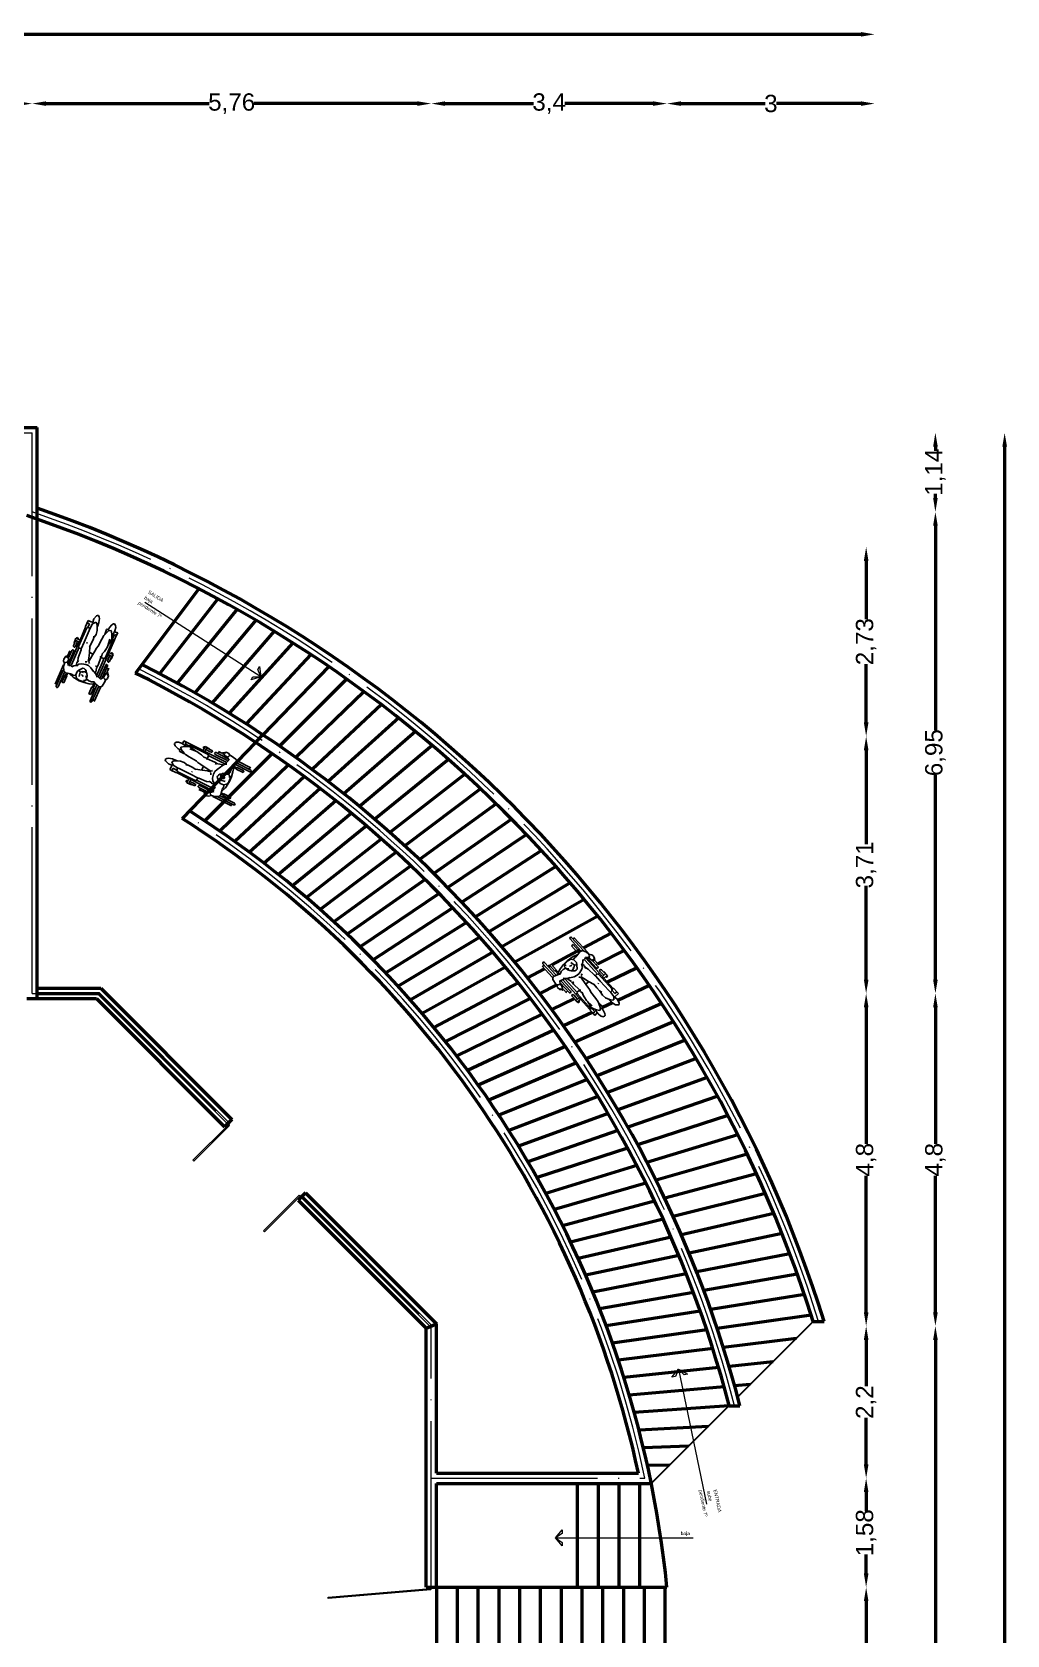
# Model space of a CAD drawing. Header units: millimetres. Extents: x 56 to 645, y 38 to 413.
# Drawn here: x 537 to 643.9, y 236.1 to 411.9 of the extents above; entities that cross this region are included whole.
import ezdxf

# ---------------------------------------------------------------- set-up
doc = ezdxf.new("R2010")
doc.units = ezdxf.units.MM
doc.linetypes.add('ACAD_ISO04W100', pattern=[30, 24, -3, 0, -3])
for name, color, linetype, lineweight in [('cotas', 2, 'Continuous', 5), ('ejes', 1, 'ACAD_ISO04W100', 5), ('muros', 5, 'Continuous', 50), ('piso', 5, 'Continuous', 30), ('ventanas', 4, 'Continuous', 5)]:
    doc.layers.add(name, color=color, linetype=linetype, lineweight=lineweight)
doc.layers.add('muebles', color=6, linetype='Continuous')
doc.styles.get("Standard").update_dxf_attribs({"font": 'arial.ttf'})
doc.dimstyles.new('ISO-25', dxfattribs={"dimtxt": 2.5, "dimasz": 2.5, "dimexe": 1.25, "dimexo": 0.625, "dimtad": 1, "dimtxsty": 'Standard', "dimcen": 2.5, "dimadec": 0, "dimazin": 0, "dimtfac": 1, "dimtmove": 0, "dimatfit": 3, "dimfxl": 1, "dimarcsym": 0})

# ---------------------------------------------------------------- blocks, each defined once
blk = doc.blocks.new('*D81')
at = {"layer": 'cotas', "color": 0, "lineweight": -2}
for p, q in [((1469.843, 836.685), (1469.843, 819.134)), ((1469.843, 800.741), (1469.843, 818.292))]:
    blk.add_line(p, q, dxfattribs=at)
at = {"layer": 'cotas', "color": 0}
for points in [[(1469.81, 836.685), (1469.877, 836.685), (1469.843, 836.885)], [(1469.81, 800.741), (1469.877, 800.741), (1469.843, 800.541)]]:
    blk.add_solid(points, dxfattribs=at)
at = {"layer": 'Defpoints', "color": 0}
for p in [(1469.843, 836.885), (1469.843, 800.541), (1469.843, 800.541)]:
    blk.add_point(p, dxfattribs=at)
at = {"layer": 'cotas', "color": 0, "insert": (1469.843, 818.713), "char_height": 0.25, "attachment_point": 5, "rotation": 90}
blk.add_mtext('36,34', dxfattribs=at)
blk = doc.blocks.new('*D82')
at = {"layer": 'cotas', "color": 0, "lineweight": -2}
for p, q in [((1468.843, 836.685), (1468.843, 836.626)), ((1468.843, 835.942), (1468.843, 836.001))]:
    blk.add_line(p, q, dxfattribs=at)
at = {"layer": 'cotas', "color": 0}
for points in [[(1468.81, 836.685), (1468.877, 836.685), (1468.843, 836.885)], [(1468.81, 835.942), (1468.877, 835.942), (1468.843, 835.742)]]:
    blk.add_solid(points, dxfattribs=at)
at = {"layer": 'Defpoints', "color": 0}
for p in [(1468.843, 836.885), (1468.843, 835.742), (1468.843, 835.742)]:
    blk.add_point(p, dxfattribs=at)
at = {"layer": 'cotas', "color": 0, "insert": (1468.843, 836.314), "char_height": 0.25, "attachment_point": 5, "rotation": 90}
blk.add_mtext('1,14', dxfattribs=at)
blk = doc.blocks.new('*D83')
at = {"layer": 'cotas', "color": 0, "lineweight": -2}
for p, q in [((1468.843, 835.542), (1468.843, 832.592)), ((1468.843, 828.988), (1468.843, 831.939))]:
    blk.add_line(p, q, dxfattribs=at)
at = {"layer": 'cotas', "color": 0}
for points in [[(1468.81, 835.542), (1468.877, 835.542), (1468.843, 835.742)], [(1468.81, 828.988), (1468.877, 828.988), (1468.843, 828.788)]]:
    blk.add_solid(points, dxfattribs=at)
at = {"layer": 'Defpoints', "color": 0}
for p in [(1468.843, 835.742), (1468.843, 828.788), (1468.843, 828.788)]:
    blk.add_point(p, dxfattribs=at)
at = {"layer": 'cotas', "color": 0, "insert": (1468.843, 832.265), "char_height": 0.25, "attachment_point": 5, "rotation": 90}
blk.add_mtext('6,95', dxfattribs=at)
blk = doc.blocks.new('*D84')
at = {"layer": 'cotas', "color": 0, "lineweight": -2}
for p, q in [((1468.843, 828.588), (1468.843, 826.619)), ((1468.843, 824.185), (1468.843, 826.154))]:
    blk.add_line(p, q, dxfattribs=at)
at = {"layer": 'cotas', "color": 0}
for points in [[(1468.81, 828.588), (1468.877, 828.588), (1468.843, 828.788)], [(1468.81, 824.185), (1468.877, 824.185), (1468.843, 823.985)]]:
    blk.add_solid(points, dxfattribs=at)
at = {"layer": 'Defpoints', "color": 0}
for p in [(1468.843, 828.788), (1468.843, 823.985), (1468.843, 823.985)]:
    blk.add_point(p, dxfattribs=at)
at = {"layer": 'cotas', "color": 0, "insert": (1468.843, 826.387), "char_height": 0.25, "attachment_point": 5, "rotation": 90}
blk.add_mtext('4,8', dxfattribs=at)
blk = doc.blocks.new('*D85')
at = {"layer": 'cotas', "color": 0, "lineweight": -2}
for p, q in [((1468.843, 823.785), (1468.843, 819.123)), ((1468.843, 813.641), (1468.843, 818.304))]:
    blk.add_line(p, q, dxfattribs=at)
at = {"layer": 'cotas', "color": 0}
for points in [[(1468.81, 823.785), (1468.877, 823.785), (1468.843, 823.985)], [(1468.81, 813.641), (1468.877, 813.641), (1468.843, 813.441)]]:
    blk.add_solid(points, dxfattribs=at)
at = {"layer": 'Defpoints', "color": 0}
for p in [(1468.843, 823.985), (1468.843, 813.441), (1468.843, 813.441)]:
    blk.add_point(p, dxfattribs=at)
at = {"layer": 'cotas', "color": 0, "insert": (1468.843, 818.713), "char_height": 0.25, "attachment_point": 5, "rotation": 90}
blk.add_mtext('10,54', dxfattribs=at)
blk = doc.blocks.new('*D89')
at = {"layer": 'cotas', "color": 0, "lineweight": -2}
for p, q in [((1467.843, 835.035), (1467.843, 834.195)), ((1467.843, 832.701), (1467.843, 833.541))]:
    blk.add_line(p, q, dxfattribs=at)
at = {"layer": 'cotas', "color": 0}
for points in [[(1467.81, 835.035), (1467.877, 835.035), (1467.843, 835.235)], [(1467.81, 832.701), (1467.877, 832.701), (1467.843, 832.501)]]:
    blk.add_solid(points, dxfattribs=at)
at = {"layer": 'Defpoints', "color": 0}
for p in [(1467.843, 835.235), (1467.843, 832.501), (1467.843, 832.501)]:
    blk.add_point(p, dxfattribs=at)
at = {"layer": 'cotas', "color": 0, "insert": (1467.843, 833.868), "char_height": 0.25, "attachment_point": 5, "rotation": 90}
blk.add_mtext('2,73', dxfattribs=at)
blk = doc.blocks.new('*D90')
at = {"layer": 'cotas', "color": 0, "lineweight": -2}
for p, q in [((1467.843, 832.301), (1467.843, 830.945)), ((1467.843, 828.988), (1467.843, 830.344))]:
    blk.add_line(p, q, dxfattribs=at)
at = {"layer": 'cotas', "color": 0}
for points in [[(1467.81, 832.301), (1467.877, 832.301), (1467.843, 832.501)], [(1467.81, 828.988), (1467.877, 828.988), (1467.843, 828.788)]]:
    blk.add_solid(points, dxfattribs=at)
at = {"layer": 'Defpoints', "color": 0}
for p in [(1467.843, 832.501), (1467.843, 828.788), (1467.843, 828.788)]:
    blk.add_point(p, dxfattribs=at)
at = {"layer": 'cotas', "color": 0, "insert": (1467.843, 830.645), "char_height": 0.25, "attachment_point": 5, "rotation": 90}
blk.add_mtext('3,71', dxfattribs=at)
blk = doc.blocks.new('*D91')
at = {"layer": 'cotas', "color": 0, "lineweight": -2}
for p, q in [((1467.843, 828.588), (1467.843, 826.619)), ((1467.843, 824.185), (1467.843, 826.154))]:
    blk.add_line(p, q, dxfattribs=at)
at = {"layer": 'cotas', "color": 0}
for points in [[(1467.81, 828.588), (1467.877, 828.588), (1467.843, 828.788)], [(1467.81, 824.185), (1467.877, 824.185), (1467.843, 823.985)]]:
    blk.add_solid(points, dxfattribs=at)
at = {"layer": 'Defpoints', "color": 0}
for p in [(1467.843, 828.788), (1467.843, 823.985), (1467.843, 823.985)]:
    blk.add_point(p, dxfattribs=at)
at = {"layer": 'cotas', "color": 0, "insert": (1467.843, 826.387), "char_height": 0.25, "attachment_point": 5, "rotation": 90}
blk.add_mtext('4,8', dxfattribs=at)
blk = doc.blocks.new('*D92')
at = {"layer": 'cotas', "color": 0, "lineweight": -2}
for p, q in [((1467.843, 823.785), (1467.843, 823.115)), ((1467.843, 821.988), (1467.843, 822.658))]:
    blk.add_line(p, q, dxfattribs=at)
at = {"layer": 'cotas', "color": 0}
for points in [[(1467.81, 823.785), (1467.877, 823.785), (1467.843, 823.985)], [(1467.81, 821.988), (1467.877, 821.988), (1467.843, 821.788)]]:
    blk.add_solid(points, dxfattribs=at)
at = {"layer": 'Defpoints', "color": 0}
for p in [(1467.843, 823.985), (1467.843, 821.788), (1467.843, 821.788)]:
    blk.add_point(p, dxfattribs=at)
at = {"layer": 'cotas', "color": 0, "insert": (1467.843, 822.887), "char_height": 0.25, "attachment_point": 5, "rotation": 90}
blk.add_mtext('2,2', dxfattribs=at)
blk = doc.blocks.new('*D93')
at = {"layer": 'cotas', "color": 0, "lineweight": -2}
for p, q in [((1467.843, 821.588), (1467.843, 821.314)), ((1467.843, 820.413), (1467.843, 820.687))]:
    blk.add_line(p, q, dxfattribs=at)
at = {"layer": 'cotas', "color": 0}
for points in [[(1467.81, 821.588), (1467.877, 821.588), (1467.843, 821.788)], [(1467.81, 820.413), (1467.877, 820.413), (1467.843, 820.213)]]:
    blk.add_solid(points, dxfattribs=at)
at = {"layer": 'Defpoints', "color": 0}
for p in [(1467.843, 821.788), (1467.843, 820.213), (1467.843, 820.213)]:
    blk.add_point(p, dxfattribs=at)
at = {"layer": 'cotas', "color": 0, "insert": (1467.843, 821.001), "char_height": 0.25, "attachment_point": 5, "rotation": 90}
blk.add_mtext('1,58', dxfattribs=at)
blk = doc.blocks.new('*D94')
at = {"layer": 'cotas', "color": 0, "lineweight": -2}
for p, q in [((1467.843, 820.013), (1467.843, 818.795)), ((1467.843, 817.413), (1467.843, 818.631))]:
    blk.add_line(p, q, dxfattribs=at)
at = {"layer": 'cotas', "color": 0}
for points in [[(1467.81, 820.013), (1467.877, 820.013), (1467.843, 820.213)], [(1467.81, 817.413), (1467.877, 817.413), (1467.843, 817.213)]]:
    blk.add_solid(points, dxfattribs=at)
at = {"layer": 'Defpoints', "color": 0}
for p in [(1467.843, 820.213), (1467.843, 817.213), (1467.843, 817.213)]:
    blk.add_point(p, dxfattribs=at)
at = {"layer": 'cotas', "color": 0, "insert": (1467.843, 818.713), "char_height": 0.25, "attachment_point": 5, "rotation": 90}
blk.add_mtext('3', dxfattribs=at)
blk = doc.blocks.new('A$C13362C8D')
at = {"color": 0}
for p, q in [((0.015, 0.635, -1.5), (0.27, 0.635, -1.5)), ((0.247, 0.606, -1.5), (0.015, 0.606, -1.5)), ((0.339, 0.661, -1.5), (0.037, 0.661, -1.5)), ((0.045, 0.652, -1.5), (0.045, 0.636, -1.5)), ((0.212, 0.583, -1.5), (0.103, 0.583, -1.5)), ((0.103, 0.583, -1.5), (0.103, 0.555, -1.5)), ((0.103, 0.555, -1.5), (0.212, 0.555, -1.5)), ((0.212, 0.555, -1.5), (0.212, 0.583, -1.5)), ((0.212, 0.561, -1.5), (0.246, 0.561, -1.5)), ((0.213, 0.577, -1.5), (0.241, 0.577, -1.5)), ((0.221, 0.362, -1.5), (0.233, 0.466, -1.5)), ((0.233, 0.466, -1.5), (0.253, 0.525, -1.5)), ((0.261, 0.625, -1.5), (0.248, 0.584, -1.5)), ((0.248, 0.584, -1.5), (0.262, 0.512, -1.5)), ((0.266, 0.509, -1.5), (0.259, 0.474, -1.5)), ((0.259, 0.474, -1.5), (0.27, 0.436, -1.5)), ((0.317, 0.652, -1.5), (0.261, 0.625, -1.5)), ((0.361, 0.657, -1.5), (0.317, 0.652, -1.5)), ((0.358, 0.593, -1.5), (0.396, 0.624, -1.5)), ((0.394, 0.684, -1.5), (0.361, 0.657, -1.5)), ((0.361, 0.657, -1.5), (0.382, 0.65, -1.5)), ((0.386, 0.519, -1.5), (0.361, 0.54, -1.5)), ((0.368, 0.578, -1.5), (0.362, 0.589, -1.5)), ((0.366, 0.535, -1.5), (0.376, 0.559, -1.5)), ((0.376, 0.559, -1.5), (0.368, 0.578, -1.5)), ((0.732, 0.587, -1.5), (0.375, 0.587, -1.5)), ((0.382, 0.65, -1.5), (0.394, 0.635, -1.5)), ((0.578, 0.606, -1.5), (0.385, 0.606, -1.5)), ((0.399, 0.498, -1.5), (0.386, 0.519, -1.5)), ((0.387, 0.557, -1.5), (0.663, 0.557, -1.5)), ((0.419, 0.691, -1.5), (0.394, 0.684, -1.5)), ((0.394, 0.635, -1.5), (0.396, 0.624, -1.5)), ((0.395, 0.629, -1.5), (0.428, 0.624, -1.5)), ((0.407, 0.474, -1.5), (0.399, 0.498, -1.5)), ((0.405, 0.494, -1.5), (0.441, 0.498, -1.5)), ((0.437, 0.463, -1.5), (0.41, 0.477, -1.5)), ((0.468, 0.68, -1.5), (0.419, 0.691, -1.5)), ((0.428, 0.624, -1.5), (0.462, 0.635, -1.5)), ((0.46, 0.428, -1.5), (0.437, 0.463, -1.5)), ((0.444, 0.496, -1.5), (0.483, 0.489, -1.5)), ((0.455, 0.656, -1.5), (0.473, 0.669, -1.5)), ((0.461, 0.65, -1.5), (0.455, 0.656, -1.5)), ((0.474, 0.651, -1.5), (0.461, 0.65, -1.5)), ((0.461, 0.635, -1.5), (0.578, 0.635, -1.5)), ((0.473, 0.669, -1.5), (0.468, 0.68, -1.5)), ((0.47, 0.493, -1.5), (0.515, 0.508, -1.5)), ((0.478, 0.635, -1.5), (0.474, 0.651, -1.5)), ((0.562, 0.661, -1.5), (0.475, 0.661, -1.5)), ((0.515, 0.508, -1.5), (0.639, 0.515, -1.5)), ((0.546, 0.634, -1.5), (0.546, 0.653, -1.5)), ((0.639, 0.515, -1.5), (0.656, 0.521, -1.5)), ((0.732, 0.644, -1.5), (0.65, 0.641, -1.5)), ((0.651, 0.612, -1.5), (0.732, 0.616, -1.5)), ((0.653, 0.522, -1.5), (0.653, 0.557, -1.5)), ((0.656, 0.521, -1.5), (0.76, 0.52, -1.5)), ((0.667, 0.578, -1.5), (0.663, 0.587, -1.5)), ((0.663, 0.557, -1.5), (0.667, 0.565, -1.5)), ((0.667, 0.565, -1.5), (0.667, 0.578, -1.5)), ((0.668, 0.569, -1.5), (0.962, 0.569, -1.5)), ((0.762, 0.653, -1.5), (0.691, 0.649, -1.5)), ((0.732, 0.587, -1.5), (0.732, 0.651, -1.5)), ((0.733, 0.586, -1.5), (0.762, 0.577, -1.5)), ((0.76, 0.52, -1.5), (0.943, 0.521, -1.5)), ((0.762, 0.568, -1.5), (0.762, 0.653, -1.5)), ((0.766, 0.646, -1.5), (0.762, 0.646, -1.5)), ((0.762, 0.617, -1.5), (0.768, 0.618, -1.5)), ((0.964, 0.587, -1.5), (0.762, 0.587, -1.5)), ((0.764, 0.484, -1.5), (0.769, 0.472, -1.5)), ((0.943, 0.521, -1.5), (0.981, 0.523, -1.5)), ((0.961, 0.586, -1.5), (0.958, 0.569, -1.5)), ((0.958, 0.568, -1.5), (0.961, 0.561, -1.5)), ((0.972, 0.593, -1.5), (0.961, 0.586, -1.5)), ((0.961, 0.561, -1.5), (0.975, 0.558, -1.5)), ((1.033, 0.592, -1.5), (0.972, 0.593, -1.5)), ((1.034, 0.556, -1.5), (0.975, 0.558, -1.5)), ((0.975, 0.556, -1.5), (0.976, 0.527, -1.5)), ((0.981, 0.523, -1.5), (1.053, 0.515, -1.5)), ((1.069, 0.595, -1.5), (1.021, 0.594, -1.5)), ((1.034, 0.556, -1.5), (1.034, 0.588, -1.5)), ((1.053, 0.515, -1.5), (1.092, 0.481, -1.5)), ((1.061, 0.516, -1.5), (1.073, 0.522, -1.5)), ((1.069, 0.594, -1.5), (1.067, 0.532, -1.5)), ((1.073, 0.522, -1.5), (1.122, 0.526, -1.5)), ((1.092, 0.481, -1.5), (1.079, 0.462, -1.5)), ((1.122, 0.526, -1.5), (1.179, 0.51, -1.5)), ((1.178, 0.469, -1.5), (1.159, 0.454, -1.5)), ((1.192, 0.486, -1.5), (1.178, 0.469, -1.5)), ((1.179, 0.51, -1.5), (1.191, 0.497, -1.5)), ((1.191, 0.497, -1.5), (1.192, 0.486, -1.5)), ((0.225, 0.287, -1.5), (0.221, 0.362, -1.5)), ((0.238, 0.214, -1.5), (0.225, 0.287, -1.5)), ((0.24, 0.415, -1.5), (0.227, 0.371, -1.5)), ((0.227, 0.371, -1.5), (0.227, 0.342, -1.5)), ((0.227, 0.342, -1.5), (0.231, 0.328, -1.5)), ((0.231, 0.328, -1.5), (0.231, 0.309, -1.5)), ((0.231, 0.309, -1.5), (0.249, 0.293, -1.5)), ((0.277, 0.441, -1.5), (0.24, 0.415, -1.5)), ((0.247, 0.296, -1.5), (0.262, 0.303, -1.5)), ((0.249, 0.293, -1.5), (0.262, 0.276, -1.5)), ((0.262, 0.276, -1.5), (0.288, 0.277, -1.5)), ((0.273, 0.235, -1.5), (0.282, 0.272, -1.5)), ((0.278, 0.195, -1.5), (0.273, 0.235, -1.5)), ((0.339, 0.399, -1.5), (0.275, 0.385, -1.5)), ((0.33, 0.445, -1.5), (0.277, 0.441, -1.5)), ((0.288, 0.277, -1.5), (0.325, 0.282, -1.5)), ((0.325, 0.302, -1.5), (0.293, 0.279, -1.5)), ((0.302, 0.334, -1.5), (0.311, 0.355, -1.5)), ((0.311, 0.355, -1.5), (0.315, 0.369, -1.5)), ((0.325, 0.282, -1.5), (0.364, 0.305, -1.5)), ((0.359, 0.428, -1.5), (0.33, 0.445, -1.5)), ((0.34, 0.399, -1.5), (0.35, 0.417, -1.5)), ((0.363, 0.366, -1.5), (0.34, 0.399, -1.5)), ((0.35, 0.417, -1.5), (0.349, 0.43, -1.5)), ((0.353, 0.352, -1.5), (0.353, 0.379, -1.5)), ((0.407, 0.386, -1.5), (0.359, 0.428, -1.5)), ((0.371, 0.339, -1.5), (0.363, 0.366, -1.5)), ((0.364, 0.305, -1.5), (0.369, 0.317, -1.5)), ((0.368, 0.311, -1.5), (0.39, 0.329, -1.5)), ((0.369, 0.317, -1.5), (0.371, 0.339, -1.5)), ((0.39, 0.329, -1.5), (0.402, 0.347, -1.5)), ((0.402, 0.347, -1.5), (0.409, 0.366, -1.5)), ((0.409, 0.366, -1.5), (0.407, 0.386, -1.5)), ((0.423, 0.216, -1.5), (0.429, 0.235, -1.5)), ((0.427, 0.226, -1.5), (0.46, 0.284, -1.5)), ((0.472, 0.369, -1.5), (0.46, 0.428, -1.5)), ((0.46, 0.284, -1.5), (0.473, 0.328, -1.5)), ((0.473, 0.328, -1.5), (0.472, 0.369, -1.5)), ((0.506, 0.394, -1.5), (0.517, 0.37, -1.5)), ((0.522, 0.342, -1.5), (0.508, 0.329, -1.5)), ((0.573, 0.367, -1.5), (0.524, 0.356, -1.5)), ((0.524, 0.349, -1.5), (0.703, 0.326, -1.5)), ((0.649, 0.39, -1.5), (0.573, 0.367, -1.5)), ((0.738, 0.423, -1.5), (0.649, 0.39, -1.5)), ((0.653, 0.336, -1.5), (0.653, 0.386, -1.5)), ((0.703, 0.326, -1.5), (0.752, 0.321, -1.5)), ((0.797, 0.418, -1.5), (0.73, 0.424, -1.5)), ((0.752, 0.321, -1.5), (0.785, 0.311, -1.5)), ((0.785, 0.311, -1.5), (0.903, 0.303, -1.5)), ((0.785, 0.311, -1.5), (0.787, 0.308, -1.5)), ((0.857, 0.418, -1.5), (0.797, 0.418, -1.5)), ((0.893, 0.428, -1.5), (0.857, 0.418, -1.5)), ((0.931, 0.408, -1.5), (0.868, 0.419, -1.5)), ((0.903, 0.303, -1.5), (0.963, 0.297, -1.5)), ((0.987, 0.415, -1.5), (0.931, 0.408, -1.5)), ((0.963, 0.297, -1.5), (0.988, 0.288, -1.5)), ((1.025, 0.296, -1.5), (0.979, 0.293, -1.5)), ((1.046, 0.44, -1.5), (0.987, 0.415, -1.5)), ((0.988, 0.288, -1.5), (1.05, 0.262, -1.5)), ((1.057, 0.296, -1.5), (1.025, 0.296, -1.5)), ((1.067, 0.436, -1.5), (1.031, 0.434, -1.5)), ((1.079, 0.462, -1.5), (1.046, 0.44, -1.5)), ((1.103, 0.437, -1.5), (1.048, 0.439, -1.5)), ((1.05, 0.262, -1.5), (1.071, 0.231, -1.5)), ((1.051, 0.264, -1.5), (1.069, 0.272, -1.5)), ((1.065, 0.292, -1.5), (1.057, 0.296, -1.5)), ((1.066, 0.27, -1.5), (1.065, 0.292, -1.5)), ((1.069, 0.272, -1.5), (1.097, 0.271, -1.5)), ((1.097, 0.271, -1.5), (1.151, 0.254, -1.5)), ((1.159, 0.454, -1.5), (1.103, 0.437, -1.5)), ((1.151, 0.254, -1.5), (1.173, 0.238, -1.5)), ((1.173, 0.238, -1.5), (1.176, 0.224, -1.5)), ((0.018, 0.103, -1.5), (0.263, 0.103, -1.5)), ((0.251, 0.074, -1.5), (0.018, 0.074, -1.5)), ((0.254, 0.043, -1.5), (0.034, 0.043, -1.5)), ((0.045, 0.048, -1.5), (0.045, 0.073, -1.5)), ((0.212, 0.158, -1.5), (0.103, 0.158, -1.5)), ((0.103, 0.158, -1.5), (0.103, 0.13, -1.5)), ((0.103, 0.13, -1.5), (0.212, 0.13, -1.5)), ((0.212, 0.13, -1.5), (0.212, 0.158, -1.5)), ((0.212, 0.136, -1.5), (0.275, 0.136, -1.5)), ((0.213, 0.152, -1.5), (0.28, 0.152, -1.5)), ((0.256, 0.152, -1.5), (0.238, 0.214, -1.5)), ((0.257, 0.062, -1.5), (0.286, 0.149, -1.5)), ((0.265, 0.041, -1.5), (0.257, 0.062, -1.5)), ((0.282, 0.029, -1.5), (0.265, 0.041, -1.5)), ((0.294, 0.157, -1.5), (0.278, 0.195, -1.5)), ((0.364, 0.015, -1.5), (0.282, 0.029, -1.5)), ((0.286, 0.149, -1.5), (0.294, 0.157, -1.5)), ((0.402, 0.062, -1.5), (0.364, 0.088, -1.5)), ((0.379, 0.018, -1.5), (0.364, 0.015, -1.5)), ((0.365, 0.09, -1.5), (0.385, 0.139, -1.5)), ((0.368, 0.152, -1.5), (0.391, 0.167, -1.5)), ((0.379, 0.019, -1.5), (0.391, 0.031, -1.5)), ((0.415, 0, -1.5), (0.379, 0.018, -1.5)), ((0.381, 0.103, -1.5), (0.581, 0.103, -1.5)), ((0.385, 0.139, -1.5), (0.384, 0.161, -1.5)), ((0.732, 0.132, -1.5), (0.39, 0.132, -1.5)), ((0.391, 0.167, -1.5), (0.409, 0.191, -1.5)), ((0.391, 0.031, -1.5), (0.402, 0.062, -1.5)), ((0.581, 0.074, -1.5), (0.395, 0.074, -1.5)), ((0.397, 0.162, -1.5), (0.663, 0.162, -1.5)), ((0.401, 0.057, -1.5), (0.441, 0.058, -1.5)), ((0.409, 0.191, -1.5), (0.423, 0.216, -1.5)), ((0.458, 0.199, -1.5), (0.413, 0.19, -1.5)), ((0.456, 0.006, -1.5), (0.415, 0, -1.5)), ((0.441, 0.058, -1.5), (0.472, 0.046, -1.5)), ((0.477, 0.025, -1.5), (0.456, 0.006, -1.5)), ((0.486, 0.206, -1.5), (0.458, 0.199, -1.5)), ((0.489, 0.029, -1.5), (0.461, 0.026, -1.5)), ((0.461, 0.026, -1.5), (0.461, 0.016, -1.5)), ((0.472, 0.046, -1.5), (0.491, 0.045, -1.5)), ((0.489, 0.029, -1.5), (0.495, 0.033, -1.5)), ((0.535, 0.204, -1.5), (0.491, 0.208, -1.5)), ((0.491, 0.045, -1.5), (0.495, 0.033, -1.5)), ((0.559, 0.043, -1.5), (0.501, 0.043, -1.5)), ((0.507, 0.208, -1.5), (0.512, 0.222, -1.5)), ((0.512, 0.222, -1.5), (0.51, 0.231, -1.5)), ((0.653, 0.213, -1.5), (0.535, 0.204, -1.5)), ((0.547, 0.048, -1.5), (0.547, 0.073, -1.5)), ((0.649, 0.102, -1.5), (0.731, 0.102, -1.5)), ((0.732, 0.073, -1.5), (0.649, 0.073, -1.5)), ((0.667, 0.222, -1.5), (0.653, 0.213, -1.5)), ((0.679, 0.209, -1.5), (0.653, 0.214, -1.5)), ((0.655, 0.165, -1.5), (0.654, 0.21, -1.5)), ((0.663, 0.162, -1.5), (0.667, 0.154, -1.5)), ((0.667, 0.141, -1.5), (0.663, 0.132, -1.5)), ((0.667, 0.154, -1.5), (0.667, 0.141, -1.5)), ((0.668, 0.15, -1.5), (0.962, 0.15, -1.5)), ((0.709, 0.213, -1.5), (0.679, 0.209, -1.5)), ((0.762, 0.066, -1.5), (0.691, 0.067, -1.5)), ((0.755, 0.197, -1.5), (0.704, 0.216, -1.5)), ((0.732, 0.132, -1.5), (0.732, 0.066, -1.5)), ((0.733, 0.133, -1.5), (0.762, 0.142, -1.5)), ((0.789, 0.191, -1.5), (0.755, 0.197, -1.5)), ((0.762, 0.151, -1.5), (0.762, 0.066, -1.5)), ((0.964, 0.132, -1.5), (0.762, 0.132, -1.5)), ((0.766, 0.073, -1.5), (0.762, 0.073, -1.5)), ((0.763, 0.102, -1.5), (0.766, 0.102, -1.5)), ((0.834, 0.184, -1.5), (0.789, 0.191, -1.5)), ((0.946, 0.196, -1.5), (0.834, 0.184, -1.5)), ((0.954, 0.167, -1.5), (0.859, 0.185, -1.5)), ((0.962, 0.172, -1.5), (0.954, 0.167, -1.5)), ((0.962, 0.157, -1.5), (0.96, 0.144, -1.5)), ((0.96, 0.144, -1.5), (0.967, 0.131, -1.5)), ((0.993, 0.184, -1.5), (0.962, 0.172, -1.5)), ((0.976, 0.163, -1.5), (0.962, 0.157, -1.5)), ((0.967, 0.131, -1.5), (1.03, 0.133, -1.5)), ((1.036, 0.162, -1.5), (0.976, 0.163, -1.5)), ((0.978, 0.177, -1.5), (0.979, 0.164, -1.5)), ((1.029, 0.203, -1.5), (0.993, 0.184, -1.5)), ((1.043, 0.183, -1.5), (1.008, 0.188, -1.5)), ((1.071, 0.231, -1.5), (1.029, 0.203, -1.5)), ((1.029, 0.132, -1.5), (1.075, 0.13, -1.5)), ((1.036, 0.162, -1.5), (1.036, 0.132, -1.5)), ((1.088, 0.179, -1.5), (1.043, 0.183, -1.5)), ((1.075, 0.13, -1.5), (1.071, 0.18, -1.5)), ((1.135, 0.185, -1.5), (1.088, 0.179, -1.5)), ((1.164, 0.201, -1.5), (1.135, 0.185, -1.5)), ((1.176, 0.224, -1.5), (1.164, 0.201, -1.5))]:
    blk.add_line(p, q, dxfattribs=at)
for centre, radius, start, end in [((0.015, 0.621, -1.5), 0.0146, 90, 270), ((0.578, 0.621, -1.5), 0.0146, 270, 90), ((0.65, 0.626, -1.5), 0.0142, 92.6629, 272.6629), ((0.767, 0.632, -1.5), 0.0142, 272.6629, 92.6629), ((0.018, 0.089, -1.5), 0.0146, 90, 270), ((0.581, 0.089, -1.5), 0.0146, 270, 90), ((0.649, 0.087, -1.5), 0.0142, 90, 270), ((0.766, 0.087, -1.5), 0.0142, 270, 90)]:
    blk.add_arc(centre, radius, start, end, dxfattribs=at)
blk = doc.blocks.new('A$C66E2765F')
at = {"rotation": 270}
blk.add_blockref('A$C13362C8D', (0, 1.192), dxfattribs=at)
blk = doc.blocks.new('*D67')
at = {"layer": 'cotas', "color": 0, "lineweight": -2}
for p, q in [((1397.905, 842.638), (1432.415, 842.638)), ((1467.767, 842.638), (1433.256, 842.638))]:
    blk.add_line(p, q, dxfattribs=at)
at = {"layer": 'cotas', "color": 0}
for points in [[(1397.905, 842.671), (1397.905, 842.605), (1397.705, 842.638)], [(1467.767, 842.671), (1467.767, 842.605), (1467.967, 842.638)]]:
    blk.add_solid(points, dxfattribs=at)
at = {"layer": 'Defpoints', "color": 0}
for p in [(1397.705, 842.638), (1467.967, 842.638), (1467.967, 842.638)]:
    blk.add_point(p, dxfattribs=at)
at = {"layer": 'cotas', "color": 0, "insert": (1432.836, 842.638), "char_height": 0.25, "attachment_point": 5}
blk.add_mtext('70,26', dxfattribs=at)
blk = doc.blocks.new('*D74')
at = {"layer": 'cotas', "color": 0, "lineweight": -2}
for p, q in [((1461.762, 841.638), (1463.038, 841.638)), ((1464.767, 841.638), (1463.491, 841.638))]:
    blk.add_line(p, q, dxfattribs=at)
at = {"layer": 'cotas', "color": 0}
for points in [[(1461.762, 841.671), (1461.762, 841.605), (1461.562, 841.638)], [(1464.767, 841.671), (1464.767, 841.605), (1464.967, 841.638)]]:
    blk.add_solid(points, dxfattribs=at)
at = {"layer": 'Defpoints', "color": 0}
for p in [(1461.562, 841.638), (1464.967, 841.638), (1464.967, 841.638)]:
    blk.add_point(p, dxfattribs=at)
at = {"layer": 'cotas', "color": 0, "insert": (1463.265, 841.638), "char_height": 0.25, "attachment_point": 5}
blk.add_mtext('3,4', dxfattribs=at)
blk = doc.blocks.new('*D77')
at = {"layer": 'cotas', "color": 0, "lineweight": -2}
for p, q in [((1455.998, 841.638), (1458.356, 841.638)), ((1461.362, 841.638), (1459.005, 841.638))]:
    blk.add_line(p, q, dxfattribs=at)
at = {"layer": 'cotas', "color": 0}
for points in [[(1455.998, 841.671), (1455.998, 841.605), (1455.798, 841.638)], [(1461.362, 841.671), (1461.362, 841.605), (1461.562, 841.638)]]:
    blk.add_solid(points, dxfattribs=at)
at = {"layer": 'Defpoints', "color": 0}
for p in [(1455.798, 841.638), (1461.562, 841.638), (1461.562, 841.638)]:
    blk.add_point(p, dxfattribs=at)
at = {"layer": 'cotas', "color": 0, "insert": (1458.68, 841.638), "char_height": 0.25, "attachment_point": 5}
blk.add_mtext('5,76', dxfattribs=at)
blk = doc.blocks.new('*D78')
at = {"layer": 'cotas', "color": 0, "lineweight": -2}
for p, q in [((1447.998, 841.638), (1451.715, 841.638)), ((1455.598, 841.638), (1451.88, 841.638))]:
    blk.add_line(p, q, dxfattribs=at)
at = {"layer": 'cotas', "color": 0}
for points in [[(1447.998, 841.671), (1447.998, 841.605), (1447.798, 841.638)], [(1455.598, 841.671), (1455.598, 841.605), (1455.798, 841.638)]]:
    blk.add_solid(points, dxfattribs=at)
at = {"layer": 'Defpoints', "color": 0}
for p in [(1447.798, 841.638), (1447.798, 841.638), (1455.798, 841.638)]:
    blk.add_point(p, dxfattribs=at)
at = {"layer": 'cotas', "color": 0, "insert": (1451.798, 841.638), "char_height": 0.25, "attachment_point": 5}
blk.add_mtext('8', dxfattribs=at)
blk = doc.blocks.new('*D45')
at = {"layer": 'cotas', "color": 0, "lineweight": -2}
for p, q in [((1465.167, 841.638), (1466.385, 841.638)), ((1467.767, 841.638), (1466.548, 841.638))]:
    blk.add_line(p, q, dxfattribs=at)
at = {"layer": 'cotas', "color": 0}
for points in [[(1465.167, 841.671), (1465.167, 841.605), (1464.967, 841.638)], [(1467.767, 841.671), (1467.767, 841.605), (1467.967, 841.638)]]:
    blk.add_solid(points, dxfattribs=at)
at = {"layer": 'Defpoints', "color": 0}
for p in [(1464.967, 841.638), (1467.967, 841.638), (1467.967, 841.638)]:
    blk.add_point(p, dxfattribs=at)
at = {"layer": 'cotas', "color": 0, "insert": (1466.467, 841.638), "char_height": 0.25, "attachment_point": 5}
blk.add_mtext('3', dxfattribs=at)
blk = doc.blocks.new('auditorio')
at = {"layer": 'cotas'}
for points in [[(65.803, 39.722), (65.66, 39.677), (65.686, 39.72), (65.803, 39.722), (65.756, 39.829), (65.783, 39.871), (65.803, 39.722), (64.125, 40.794)], [(71.832, 29.726), (71.964, 29.655), (71.915, 29.645), (71.832, 29.726), (71.788, 29.618), (71.739, 29.608), (71.832, 29.726), (72.239, 27.777)], [(70.056, 27.289), (70.152, 27.404), (70.152, 27.354), (70.056, 27.289), (70.152, 27.224), (70.152, 27.174), (70.056, 27.289), (72.046, 27.289)]]:
    blk.add_lwpolyline(points, dxfattribs=at)
at = {"layer": 'ejes', "ltscale": 0.1}
for p, q in [((54.498, 43.247), (62.498, 43.247)), ((62.498, 35.15), (62.498, 43.247)), ((62.498, 35.15), (63.459, 35.15)), ((63.459, 35.15), (65.33, 33.279)), ((66.391, 32.218), (68.262, 30.347)), ((68.262, 26.575), (68.262, 30.347)), ((68.262, 28.15), (71.348, 28.15))]:
    blk.add_line(p, q, dxfattribs=at)
for radius, start, end in [(18, 17.2515, 71.0975), (16.5, 14.4546, 63.4757), (15, 11.8295, 57.537)]:
    blk.add_arc((56.666, 25.075), radius, start, end, dxfattribs=at)
at = {"layer": 'muros'}
for p, q in [((54.423, 43.322), (62.573, 43.322)), ((62.573, 35.075), (62.573, 43.322)), ((64.906, 40.994), (63.989, 39.777)), ((65.182, 40.848), (64.338, 39.768)), ((65.456, 40.697), (64.594, 39.631)), ((65.728, 40.541), (64.846, 39.491)), ((65.996, 40.381), (65.097, 39.346)), ((66.262, 40.215), (65.345, 39.197)), ((66.525, 40.046), (65.59, 39.043)), ((66.784, 39.871), (65.832, 38.885)), ((67.041, 39.692), (66.072, 38.723)), ((67.295, 39.509), (66.308, 38.557)), ((67.545, 39.321), (66.542, 38.386)), ((67.792, 39.129), (66.773, 38.212)), ((68.035, 38.933), (67.001, 38.034)), ((65.726, 38.775), (64.664, 37.676)), ((65.726, 38.775), (65.832, 38.885)), ((68.276, 38.733), (67.225, 37.851)), ((65.964, 38.615), (64.991, 37.643)), ((66.199, 38.451), (65.209, 37.496)), ((68.512, 38.528), (67.447, 37.665)), ((66.431, 38.282), (65.425, 37.345)), ((68.745, 38.319), (67.665, 37.475)), ((66.66, 38.11), (65.638, 37.19)), ((68.974, 38.106), (67.88, 37.281)), ((66.886, 37.934), (65.848, 37.031)), ((67.109, 37.753), (66.055, 36.869)), ((69.2, 37.889), (68.091, 37.084)), ((67.328, 37.569), (66.259, 36.704)), ((69.422, 37.669), (68.299, 36.882)), ((67.545, 37.381), (66.461, 36.534)), ((69.64, 37.444), (68.503, 36.678)), ((67.758, 37.189), (66.659, 36.362)), ((69.854, 37.216), (68.704, 36.469)), ((67.968, 36.994), (66.855, 36.186)), ((70.063, 36.984), (68.901, 36.257)), ((68.174, 36.795), (67.047, 36.006)), ((68.377, 36.592), (67.236, 35.823)), ((70.269, 36.748), (69.094, 36.042)), ((68.576, 36.386), (67.422, 35.637)), ((70.471, 36.509), (69.284, 35.824)), ((68.771, 36.177), (67.605, 35.448)), ((70.668, 36.266), (69.469, 35.602)), ((68.963, 35.964), (67.785, 35.255)), ((70.861, 36.02), (70.461, 35.807)), ((69.151, 35.747), (67.961, 35.06)), ((70.369, 35.759), (70.003, 35.564)), ((70.41, 35.78), (70.384, 35.766)), ((71.05, 35.771), (70.669, 35.577)), ((69.336, 35.528), (68.133, 34.861)), ((69.898, 35.508), (69.651, 35.377)), ((69.977, 35.55), (69.952, 35.537)), ((71.235, 35.518), (70.809, 35.311)), ((62.573, 35.225), (63.49, 35.225)), ((63.49, 35.225), (65.383, 33.332)), ((69.516, 35.305), (68.302, 34.66)), ((70.075, 35.274), (69.829, 35.149)), ((71.415, 35.263), (70.958, 35.05)), ((62.423, 35.075), (63.428, 35.075)), ((63.428, 35.075), (65.277, 33.226)), ((69.693, 35.079), (68.468, 34.455)), ((70.329, 35.076), (70.003, 34.917)), ((71.59, 35.004), (70.338, 34.446)), ((70.88, 35.013), (70.736, 34.946)), ((69.866, 34.851), (68.63, 34.248)), ((70.588, 34.877), (70.172, 34.683)), ((71.761, 34.742), (70.499, 34.206)), ((70.034, 34.619), (68.788, 34.037)), ((70.199, 34.384), (68.942, 33.825)), ((71.928, 34.477), (70.657, 33.963)), ((70.359, 34.146), (69.093, 33.609)), ((72.09, 34.209), (70.81, 33.718)), ((70.515, 33.906), (69.24, 33.391)), ((72.247, 33.938), (70.958, 33.469)), ((70.667, 33.663), (69.383, 33.17)), ((72.399, 33.665), (71.103, 33.219)), ((65.383, 33.332), (65.277, 33.226)), ((70.815, 33.417), (69.523, 32.947)), ((72.546, 33.389), (71.243, 32.966)), ((70.958, 33.169), (69.658, 32.721)), ((72.689, 33.111), (71.378, 32.71)), ((71.098, 32.918), (69.79, 32.493)), ((71.232, 32.665), (69.917, 32.263)), ((72.827, 32.83), (71.509, 32.452)), ((71.363, 32.41), (70.041, 32.031)), ((72.96, 32.547), (71.636, 32.192)), ((66.444, 32.271), (66.338, 32.165)), ((66.444, 32.271), (68.337, 30.378)), ((73.088, 32.261), (71.758, 31.93)), ((66.338, 32.165), (68.187, 30.316)), ((71.488, 32.152), (70.16, 31.796)), ((73.211, 31.973), (71.875, 31.665)), ((71.61, 31.893), (70.275, 31.56)), ((71.726, 31.631), (70.386, 31.321)), ((73.329, 31.684), (71.988, 31.399)), ((71.838, 31.367), (70.493, 31.081)), ((73.441, 31.392), (72.096, 31.13)), ((71.946, 31.101), (70.596, 30.839)), ((73.549, 31.098), (72.199, 30.86)), ((72.049, 30.834), (70.694, 30.595)), ((73.652, 30.803), (72.298, 30.588)), ((72.147, 30.564), (70.789, 30.349)), ((68.187, 30.316), (68.337, 30.378)), ((68.337, 28.225), (68.337, 30.378)), ((73.749, 30.505), (72.391, 30.314)), ((73.778, 30.413), (73.935, 30.413)), ((68.187, 26.575), (68.187, 30.316)), ((72.24, 30.293), (70.878, 30.102)), ((73.533, 30.169), (72.48, 30.039)), ((72.329, 30.021), (70.964, 29.853)), ((72.413, 29.747), (71.045, 29.603)), ((73.193, 29.829), (72.565, 29.763)), ((72.492, 29.471), (71.122, 29.351)), ((72.869, 29.504), (72.644, 29.484)), ((72.686, 29.488), (72.644, 29.484)), ((72.558, 29.194), (71.195, 29.098)), ((72.558, 29.194), (72.721, 29.194)), ((72.261, 28.896), (71.263, 28.844)), ((71.976, 28.611), (71.326, 28.589)), ((71.703, 28.338), (71.385, 28.332)), ((68.337, 28.225), (71.255, 28.225)), ((68.337, 26.575), (68.337, 28.075)), ((68.337, 28.075), (71.44, 28.075)), ((70.372, 28.075), (70.372, 26.575)), ((70.672, 28.075), (70.672, 26.575)), ((70.972, 28.075), (70.972, 26.575)), ((71.272, 28.075), (71.272, 26.575)), ((68.187, 26.575), (71.666, 26.575)), ((68.337, 26.575), (68.337, 23.575)), ((68.637, 26.575), (68.637, 23.575)), ((68.937, 26.575), (68.937, 23.575)), ((69.237, 26.575), (69.237, 23.575)), ((69.537, 26.575), (69.537, 23.575)), ((69.837, 26.575), (69.837, 23.575)), ((70.137, 26.575), (70.137, 23.575)), ((70.437, 26.575), (70.437, 23.575)), ((70.737, 26.575), (70.737, 23.575)), ((71.037, 26.575), (71.037, 23.575)), ((71.337, 26.575), (71.337, 23.575)), ((71.637, 26.575), (71.637, 23.575))]:
    blk.add_line(p, q, dxfattribs=at)
for radius, start, end in [(18.075, 17.1777, 70.9275), (17.925, 17.3259, 71.2687), (16.575, 14.3878, 63.4277), (16.425, 14.5454, 63.5241), (15.075, 5.7105, 57.4788), (14.925, 12.1842, 57.5957)]:
    blk.add_arc((56.666, 25.075), radius, start, end, dxfattribs=at)
at = {"layer": 'piso'}
for p, q in [((72.688, 29.323), (73.778, 30.413)), ((71.44, 28.075), (72.565, 29.2))]:
    blk.add_line(p, q, dxfattribs=at)
at = {"layer": 'ventanas'}
for p, q in [((62.573, 35.165), (63.465, 35.165)), ((62.573, 35.135), (63.453, 35.135)), ((63.453, 35.135), (65.32, 33.268)), ((63.465, 35.165), (65.341, 33.289)), ((66.38, 32.207), (68.247, 30.341)), ((66.401, 32.229), (68.277, 30.353))]:
    blk.add_line(p, q, dxfattribs=at)
for points in [[(65.351, 33.243), (65.337, 33.258), (64.821, 32.741), (64.835, 32.727), (65.351, 33.243)], [(65.337, 33.286), (65.351, 33.272), (65.337, 33.258), (65.323, 33.272)], [(66.356, 32.239), (66.37, 32.225), (65.853, 31.709), (65.839, 31.723), (66.356, 32.239)], [(66.398, 32.225), (66.384, 32.239), (66.37, 32.225), (66.384, 32.211)], [(68.254, 26.54), (66.775, 26.411), (66.773, 26.431), (68.252, 26.56), (68.254, 26.54)], [(68.272, 26.575), (68.272, 26.56), (68.252, 26.56), (68.252, 26.575)]]:
    blk.add_lwpolyline(points, dxfattribs=at)
at = {"layer": 'muebles'}
for p, rotation in [((63.9, 40.411, 1.5), 156.3706835442951), ((64.642, 38.969, 1.5), 243.3040946553635), ((70.608, 34.659, 1.5), 42.1265307144327)]:
    blk.add_blockref('A$C66E2765F', p, dxfattribs=dict(at, rotation=rotation))
at = {"layer": 'cotas', "char_height": 0.05, "attachment_point": 1}
for s, insert, width, rotation in [('pendiente 7º', (64.049, 40.819), 0.43374, 327.4285), ('baja', (64.139, 40.893), 0.26171, 327.4285), ('SALIDA', (64.192, 40.975), 0.26171, 327.4285), ('pendiente 7º', (72.175, 27.985), 0.43374, 281.8106), ('sube', (72.291, 27.972), 0.26171, 281.8106), ('ENTRADA', (72.386, 27.992), 0.26171, 281.8106)]:
    blk.add_mtext(s, dxfattribs=dict(at, insert=insert, width=width, rotation=rotation))
at = {"layer": 'cotas', "insert": (71.866, 27.379), "char_height": 0.05, "width": 0.26171, "attachment_point": 1}
blk.add_mtext('baja', dxfattribs=at)
at = {"layer": 'cotas'}
for p1, p2, picture, middle, set_off in [((4.405, 49), (74.666, 49), '*D67', (39.535, 49), (-1393.3, -793.638)), ((62.498, 48), (54.498, 48), '*D78', (58.498, 48), (-1393.3, -793.638)), ((62.498, 48), (68.262, 48), '*D77', (65.38, 48), (-1393.3, -793.638)), ((68.262, 48), (71.666, 48), '*D74', (69.964, 48), (-1393.3, -793.638)), ((71.666, 48), (74.666, 48), '*D45', (73.166, 48), (-1393.3, -793.638)), ((75.543, 43.247), (75.543, 42.104), '*D82', (75.543, 42.676), (-1393.3, -793.638)), ((76.543, 43.247), (76.543, 6.903), '*D81', (76.543, 25.075), (-1393.3, -793.638)), ((75.543, 42.104), (75.543, 35.15), '*D83', (75.543, 38.627), (-1393.3, -793.638)), ((74.543, 41.597), (74.543, 38.863), '*D89', (74.543, 40.23), (-1393.3, -793.638)), ((74.543, 38.863), (74.543, 35.15), '*D90', (74.543, 37.007), (-1393.3, -793.638)), ((74.543, 35.15), (74.543, 30.347), '*D91', (74.543, 32.748), (-1393.3, -793.638)), ((75.543, 35.15), (75.543, 30.347), '*D84', (75.543, 32.748), (-1393.3, -793.638)), ((74.543, 30.347), (74.543, 28.15), '*D92', (74.543, 29.248), (-1393.3, -793.638)), ((75.543, 30.347), (75.543, 19.803), '*D85', (75.543, 25.075), (-1393.3, -793.638)), ((74.542996829, 28.15), (74.542996829, 26.575), '*D93', (74.542996829, 27.3625), (-1393.300291541, -793.63808753)), ((74.543, 26.575), (74.543, 23.575), '*D94', (74.543, 25.075), (-1393.3, -793.638))]:
    dim = blk.add_aligned_dim(p1=p1, p2=p2, distance=0, dimstyle='ISO-25', dxfattribs=at)
    dim.commit()
    dim.dimension.update_dxf_attribs({"geometry": picture, "text_midpoint": middle, "insert": set_off})

msp = doc.modelspace()

# ---------------------------------------------------------------- block references
at = {"layer": 'muros', "xscale": 7.596423299999999, "yscale": 7.596423299999999, "zscale": 7.596423299999999}
msp.add_blockref('auditorio', (62.21, 39.41), dxfattribs=at)

doc.saveas('drawing.dxf')
